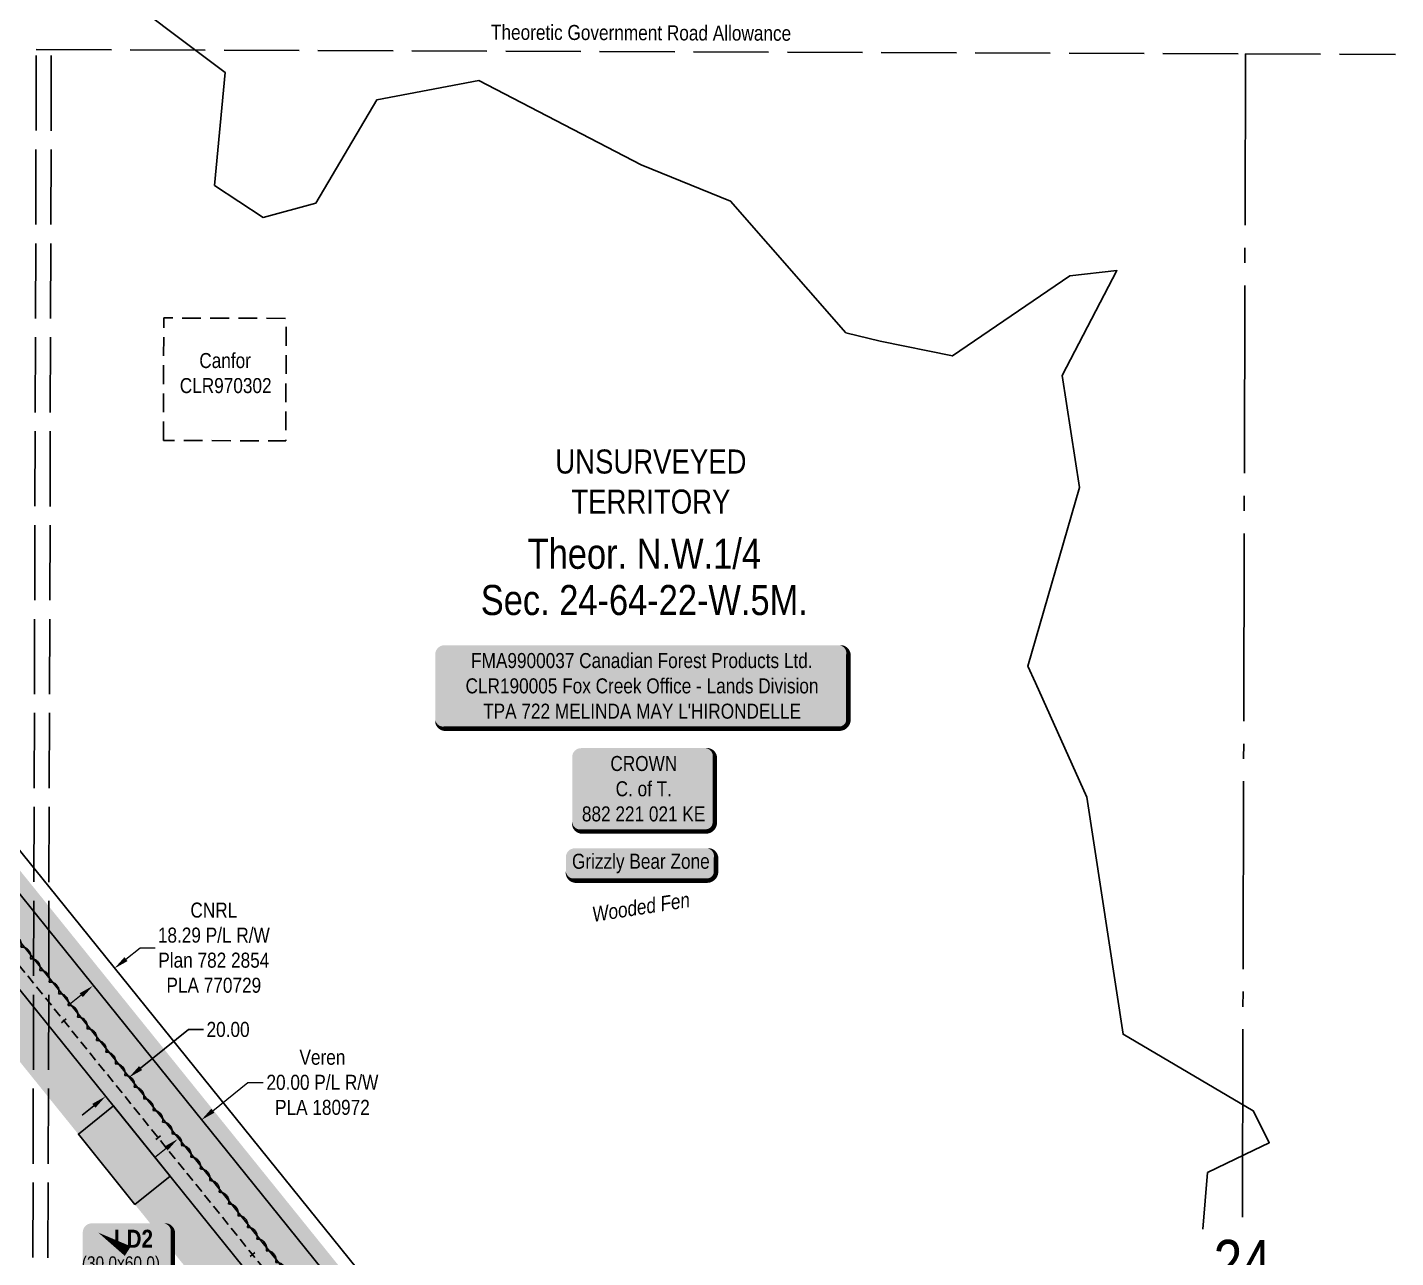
# Model space of a CAD drawing. Extents: x 481557 to 490744, y 6043801 to 6052728.
# Drawn here: x 486929 to 487840, y 6045013 to 6045832 of the extents above; entities that cross this region are included whole.
import ezdxf
from ezdxf.enums import TextEntityAlignment as Align

# ---------------------------------------------------------------- set-up
doc = ezdxf.new("R2010")
doc.units = 0
doc.header["$LTSCALE"] = 5
doc.header["$PDSIZE"] = 5
for name, pattern in [('0', [1, 1, 0]), ('foc-ACCESSROAD', [3.75, 2.5, -1.25]), ('foc-QUARTERLINE', [33, 25, -3, 2, -3]), ('foc-TIELINE', [1.875, 1.25, -0.625]), ('foc-UNSURVEYED', [12.5, 10, -2.5])]:
    doc.linetypes.add(name, pattern=pattern)
doc.layers.get('Defpoints').update_dxf_attribs({"color": 9})
for name, color, linetype in [('10', 1, 'Continuous'), ('9', 3, 'Continuous'), ('AS-OWNER', 7, 'Continuous'), ('AS-SURFACE IMPACT', 7, 'Continuous'), ('C-RW', 13, 'Continuous'), ('C-SYMBOL', 7, 'Continuous'), ('F-RW', 190, 'Continuous'), ('F-WS', 190, 'foc-ACCESSROAD'), ('L-QSEC', 8, 'foc-QUARTERLINE'), ('L-ROAD-T', 7, 'Continuous'), ('L-SECLBL', 7, 'Continuous'), ('L-UNS-T', 3, 'Continuous'), ('L-USEC', 7, 'foc-UNSURVEYED'), ('P-BUFFER-H 30m', 51, 'Continuous'), ('P-PROPOSED', 10, 'Continuous'), ('P-PROPOSED-H', 21, 'Continuous'), ('P-TEMP-BLOCKS', 250, 'Continuous'), ('P-TEMP-H', 41, 'Continuous'), ('P-TEMP_LOG DECK', 46, 'Continuous'), ('P-TXT', 4, 'Continuous'), ('T-BUSH', 110, '0'), ('T-TIE', 201, 'foc-TIELINE'), ('WETLAND', 143, 'Continuous'), ('WETLAND-T', 146, 'Continuous')]:
    doc.layers.add(name, color=color, linetype=linetype)
for name, color, linetype, lineweight in [('C-AR-T', 13, 'Continuous', 9), ('F-RW-T', 190, 'Continuous', 9), ('F-WS-T', 190, 'Continuous', 9)]:
    doc.layers.add(name, color=color, linetype=linetype, lineweight=lineweight)
doc.styles.add('175L', font='ARIALN.TTF', dxfattribs={"height": 20})
doc.styles.add('80', font='ARIALN.TTF', dxfattribs={"height": 10})
doc.styles.add('80CG', font='ARIALN.TTF', dxfattribs={"height": 10})
doc.styles.add('80L', font='ARIALN.TTF', dxfattribs={"height": 10})
doc.styles.add('BOLD', font='ARIALNB.TTF')
doc.styles.add('SIMPLEX', font='ARIALN.TTF')
doc.dimstyles.new('Compass 5 000', dxfattribs={"dimscale": 5, "dimtxt": 9, "dimasz": 2, "dimexe": 0.2, "dimexo": 0.0625, "dimgap": 0.5, "dimtad": 0, "dimtih": 1, "dimtoh": 1, "dimzin": 0, "dimdsep": 46, "dimtxsty": '80CG', "dimcen": 0.1, "dimse1": 1, "dimse2": 1, "dimclrd": 256, "dimclrt": 256, "dimaunit": 1, "dimadec": 4, "dimazin": 0, "dimtfac": 0.06, "dimtofl": 0, "dimtmove": 0, "dimatfit": 1, "dimfxl": 0.2, "dimtolj": 1, "dimtzin": 0, "dimlwd": -1, "dimarcsym": 0})

# ---------------------------------------------------------------- blocks, each defined once
blk = doc.blocks.new('L-SECLBL')
at = {"layer": '9', "color": 7}
for p, q in [((-5.08, -27.83), (-12.29, -27.83)), ((20.7, -27.83), (13.5, -27.83))]:
    blk.add_line(p, q, dxfattribs=at)
at = {"layer": '10', "color": 2, "style": 'SIMPLEX'}
blk.add_attdef('SEC', text='', height=30, dxfattribs=at).set_placement((0, 0), align=Align.MIDDLE)
at = {"layer": '10', "color": 5, "style": '80L'}
blk.add_attdef('TWP', text='', height=9.5, dxfattribs=at).set_placement((-14.43, -27.37), align=Align.MIDDLE_RIGHT)
blk.add_attdef('RGE', text='', height=9.5, dxfattribs=at).set_placement((3.62, -27.37), align=Align.MIDDLE_CENTER)
blk.add_attdef('MER', text='', height=9.5, dxfattribs=at).set_placement((23.17, -27.37), align=Align.MIDDLE_LEFT)
blk = doc.blocks.new('*D72')
at = {"layer": 'Defpoints', "color": 0, "transparency": 16777216}
for p in [(486973.03, 6045193.76), (487073.38, 6045098.44), (487059.15, 6045086.96)]:
    blk.add_point(p, dxfattribs=at)
at = {"layer": 'F-RW-T', "transparency": 16777216}
for p, q in [((486995.04, 6045211.52), (487004.43, 6045219.08)), ((487004.43, 6045219.08), (487014.43, 6045219.08)), ((486965.24, 6045187.49), (486957.46, 6045181.21))]:
    blk.add_line(p, q, dxfattribs=at)
for points in [[(486994, 6045212.82), (486996.09, 6045210.22), (486987.26, 6045205.24)], [(486964.2, 6045188.78), (486966.29, 6045186.19), (486973.03, 6045193.76)]]:
    blk.add_solid(points, dxfattribs=at)
at = {"layer": 'F-RW-T', "transparency": 16777216, "insert": (487053.51, 6045219.08), "char_height": 10, "attachment_point": 5, "style": '80CG'}
blk.add_mtext('\\A1;CNRL\\P18.29 P/L R/W\\PPlan 782 2854\\PPLA 770729', dxfattribs=at)
blk = doc.blocks.new('*D73')
at = {"layer": 'C-AR-T', "transparency": 16777216}
for p, q in [((487052.91, 6045110.65), (487076.26, 6045129.47)), ((487076.26, 6045129.47), (487086.26, 6045129.47)), ((487021.75, 6045085.53), (487013.96, 6045079.25))]:
    blk.add_line(p, q, dxfattribs=at)
for points in [[(487051.86, 6045111.94), (487053.95, 6045109.35), (487045.12, 6045104.37)], [(487020.7, 6045086.82), (487022.79, 6045084.23), (487029.53, 6045091.8)]]:
    blk.add_solid(points, dxfattribs=at)
at = {"layer": 'Defpoints', "color": 0, "transparency": 16777216}
for p in [(487029.53, 6045091.8), (487082.66, 6045057.8), (487067.08, 6045045.24)]:
    blk.add_point(p, dxfattribs=at)
at = {"layer": 'C-AR-T', "transparency": 16777216, "insert": (487125.8, 6045129.47), "char_height": 10, "attachment_point": 5, "style": '80CG'}
blk.add_mtext('\\A1;Veren\\P20.00 P/L R/W\\PPLA 180972', dxfattribs=at)
blk = doc.blocks.new('*U80')
h = blk.add_hatch(color=255)
edge = h.paths.add_edge_path()
edge.add_line((-131.5, -28.5), (131.5, -28.5))
edge.add_arc((131.5, -22.5), 6, 270, 360)
edge.add_line((137.5, -22.5), (137.5, 21))
edge.add_arc((131.5, 21), 6, 0, 90)
edge.add_line((131.5, 27), (-131.5, 27))
edge.add_arc((-131.5, 21), 6, 90, 180)
edge.add_line((-137.5, 21), (-137.5, -22.5))
edge.add_arc((-131.5, -22.5), 6, 180, 270)
at = {"color": 44, "flags": 128}
blk.add_lwpolyline([(-131.5, -28.5, 3, 3, 0), (131.5, -28.5, 3, 3, 0.414214), (137.5, -22.5, 3, 3, 0), (137.5, 21, 3, 0, 0.414214), (131.5, 27, 0, 0, 0), (-131.5, 27, 0, 0, 0.414214), (-137.5, 21, 0, 0, 0), (-137.5, -22.5, 0, 3, 0.414214)], format="xyseb", close=True, dxfattribs=at)
at = {"color": 44, "style": '80'}
blk.add_attdef('ENTER_TEXT_001', (-35.99, -5), '', height=10, dxfattribs=at)
blk = doc.blocks.new('*U87')
h = blk.add_hatch(color=191)
edge = h.paths.add_edge_path()
edge.add_line((-24, -18.23), (24, -18.23))
edge.add_arc((24, -12.23), 6, 270, 360)
edge.add_line((30, -12.23), (30, 12.5))
edge.add_arc((24, 12.5), 6, 0, 90)
edge.add_line((24, 18.5), (-24, 18.5))
edge.add_arc((-24, 12.5), 6, 90, 180)
edge.add_line((-30, 12.5), (-30, -12.23))
edge.add_arc((-24, -12.23), 6, 180, 270)
at = {"color": 250, "flags": 128}
blk.add_lwpolyline([(-24, -18.23, 3, 3, 0), (24, -18.23, 3, 3, 0.414214), (30, -12.23, 3, 3, 0), (30, 12.5, 3, 0, 0.414214), (24, 18.5, 0, 0, 0), (-24, 18.5, 0, 0, 0.414214), (-30, 12.5, 0, 0, 0), (-30, -12.23, 0, 3, 0.414214)], format="xyseb", close=True, dxfattribs=at)
at = {"flags": 128}
blk.add_lwpolyline([(-19.73, 12.37, 0, 7.5, 0), (0, 0, 0, 0, 0)], format="xyseb", dxfattribs=at)
at = {"color": 250}
for tag, p, height, style in [('TEMP_AREA_W1_001', (-9.21, 2.24), 12, 'BOLD'), ('ENTER_TEXT_001', (-30.66, -12.47), 9, '80')]:
    blk.add_attdef(tag, p, '', height=height, dxfattribs=dict(at, style=style))
blk = doc.blocks.new('*D98')
at = {"layer": 'Defpoints', "color": 0, "transparency": 16777216}
for p in [(487000.16, 6045128.79), (486981.46, 6045120.17), (486984.62, 6045116.26)]:
    blk.add_point(p, dxfattribs=at)
at = {"layer": 'P-TXT', "transparency": 16777216}
for p, q in [((487004.78, 6045138.99), (487036.62, 6045164.67)), ((487036.62, 6045164.67), (487046.62, 6045164.67)), ((486973.68, 6045113.89), (486965.89, 6045107.61))]:
    blk.add_line(p, q, dxfattribs=at)
for points in [[(487003.74, 6045140.28), (487005.83, 6045137.69), (486997, 6045132.71)], [(486972.63, 6045115.19), (486974.72, 6045112.59), (486981.46, 6045120.17)]]:
    blk.add_solid(points, dxfattribs=at)
at = {"layer": 'P-TXT', "transparency": 16777216, "insert": (487063.01, 6045164.67), "char_height": 10, "attachment_point": 5, "style": '80CG'}
blk.add_mtext('\\A1;20.00', dxfattribs=at)
blk = doc.blocks.new('*U32')
h = blk.add_hatch(color=255)
edge = h.paths.add_edge_path()
edge.add_line((-41.5, -28.5), (41.5, -28.5))
edge.add_arc((41.5, -22.5), 6, 270, 360)
edge.add_line((47.5, -22.5), (47.5, 21))
edge.add_arc((41.5, 21), 6, 0, 90)
edge.add_line((41.5, 27), (-41.5, 27))
edge.add_arc((-41.5, 21), 6, 90, 180)
edge.add_line((-47.5, 21), (-47.5, -22.5))
edge.add_arc((-41.5, -22.5), 6, 180, 270)
at = {"color": 14, "flags": 128}
blk.add_lwpolyline([(-41.5, -28.5, 3, 3, 0), (41.5, -28.5, 3, 3, 0.414214), (47.5, -22.5, 3, 3, 0), (47.5, 21, 3, 0, 0.414214), (41.5, 27, 0, 0, 0), (-41.5, 27, 0, 0, 0.414214), (-47.5, 21, 0, 0, 0), (-47.5, -22.5, 0, 3, 0.414214)], format="xyseb", close=True, dxfattribs=at)
at = {"color": 14, "style": '80'}
blk.add_attdef('ENTER_TEXT_001', (-26.85, -4.92), '', height=10, dxfattribs=at)
blk = doc.blocks.new('*U175')
h = blk.add_hatch(color=255)
edge = h.paths.add_edge_path()
edge.add_line((-44, -11.5), (44, -11.5))
edge.add_arc((44, -5.5), 6, 270, 360)
edge.add_line((50, -5.5), (50, 4))
edge.add_arc((44, 4), 6, 0, 90)
edge.add_line((44, 10), (-44, 10))
edge.add_arc((-44, 4), 6, 90, 180)
edge.add_line((-50, 4), (-50, -5.5))
edge.add_arc((-44, -5.5), 6, 180, 270)
at = {"color": 131, "flags": 128}
blk.add_lwpolyline([(-44, -11.5, 3, 3, 0), (44, -11.5, 3, 3, 0.414214), (50, -5.5, 3, 3, 0), (50, 4, 3, 0, 0.414214), (44, 10, 0, 0, 0), (-44, 10, 0, 0, 0.414214), (-50, 4, 0, 0, 0), (-50, -5.5, 0, 3, 0.414214)], format="xyseb", close=True, dxfattribs=at)
at = {"color": 131, "style": '80'}
blk.add_attdef('ENTER_TEXT_001', (-35.99, -5), '', height=10, dxfattribs=at)

msp = doc.modelspace()

# ---------------------------------------------------------------- hatches: boundary and pattern name
at = {"layer": 'P-BUFFER-H 30m'}
h = msp.add_hatch(color=256, dxfattribs=at)
h.dxf.hatch_style = 1
edge = h.paths.add_edge_path()
edge.add_line((484340.381, 6048613.97), (484003.208, 6048912.075))
edge.add_line((484003.208, 6048912.075), (483912.878, 6049036.152))
edge.add_arc((483888.624, 6049018.495), 30, 36.05524, 126.05524)
edge.add_line((483870.967, 6049042.749), (483823.881, 6049008.469))
edge.add_line((483823.881, 6049008.469), (483769.927, 6049082.579))
edge.add_arc((483745.674, 6049064.922), 30, 36.05524, 74.636786)
edge.add_arc((483723.651, 6049095.172), 30, 357.473695, 396.05524)
edge.add_line((483747.905, 6049112.829), (483721.023, 6049149.754))
edge.add_arc((483696.77, 6049132.097), 30, 36.05524, 90.111212)
edge.add_line((483696.711, 6049162.097), (483696.751, 6049173.225))
edge.add_arc((483666.751, 6049173.33), 30, 359.797904, 396.05524)
edge.add_line((483691.004, 6049190.987), (483344.157, 6049667.416))
edge.add_arc((483319.903, 6049649.759), 30, 36.05524, 50.961766)
edge.add_line((483338.798, 6049673.061), (483192.043, 6049792.063))
edge.add_line((483192.043, 6049792.063), (483068.853, 6049891.956))
edge.add_line((483068.853, 6049891.956), (483068.906, 6049973.808))
edge.add_arc((483038.906, 6049973.827), 30, 359.962988, 377.004049)
edge.add_line((483067.595, 6049982.6), (483024.782, 6050122.599))
edge.add_arc((482996.093, 6050113.826), 30, 17.004049, 69.763828)
edge.add_line((483006.47, 6050141.974), (483015.33, 6050158.643))
edge.add_arc((482988.84, 6050172.723), 30, 332.008161, 353.661808)
edge.add_line((483018.656, 6050169.411), (483037.528, 6050339.308))
edge.add_line((483037.528, 6050339.308), (483126.42, 6050329.434))
edge.add_arc((483129.732, 6050359.251), 30, 263.661808, 353.661808)
edge.add_line((483159.548, 6050355.939), (483161.755, 6050375.806))
edge.add_arc((483131.939, 6050379.118), 30, 353.661808, 443.661808)
edge.add_line((483135.25, 6050408.934), (482996.674, 6050424.327))
edge.add_arc((482993.362, 6050394.51), 30, 83.661808, 173.661808)
edge.add_line((482963.546, 6050397.822), (482954.388, 6050315.372))
edge.add_line((482954.388, 6050315.372), (482908.511, 6050113.203))
edge.add_arc((482937.767, 6050106.564), 30, 167.214757, 257.214757)
edge.add_line((482931.128, 6050077.308), (482956.766, 6050071.49))
edge.add_line((482956.766, 6050071.49), (482988.912, 6049966.37))
edge.add_line((482988.912, 6049966.37), (482988.848, 6049868.165))
edge.add_arc((483018.848, 6049868.146), 30, 179.962988, 230.961766)
edge.add_line((482999.953, 6049844.844), (483141.663, 6049729.933))
edge.add_line((483141.663, 6049729.933), (483283.338, 6049615.05))
edge.add_line((483283.338, 6049615.05), (483642.378, 6049121.874))
edge.add_arc((483666.632, 6049139.531), 30, 216.05524, 270.111212)
edge.add_line((483666.69, 6049109.531), (483666.651, 6049098.403))
edge.add_arc((483696.65, 6049098.298), 30, 179.797904, 217.303869)
edge.add_line((483672.787, 6049080.116), (483675.185, 6049076.97))
edge.add_arc((483699.048, 6049095.151), 30, 217.303869, 254.249544)
edge.add_arc((483720.878, 6049065.019), 30, 177.595482, 216.05524)
edge.add_line((483696.624, 6049047.362), (483762.131, 6048957.382))
edge.add_line((483762.131, 6048957.382), (483689.322, 6048904.388))
edge.add_arc((483706.976, 6048880.133), 30, 126.048728, 216.048728)
edge.add_line((483682.721, 6048862.478), (483688.606, 6048854.393))
edge.add_arc((483712.861, 6048872.048), 30, 216.048728, 306.048728)
edge.add_line((483730.515, 6048847.792), (483811.244, 6048906.55))
edge.add_arc((483793.59, 6048930.806), 30, 306.048728, 312.387022)
edge.add_arc((483812.889, 6048938.633), 30, 271.76727, 306.05524)
edge.add_line((483830.546, 6048914.379), (483877.632, 6048948.659))
edge.add_line((483877.632, 6048948.659), (483941.753, 6048860.583))
edge.add_arc((483966.007, 6048878.24), 30, 216.05524, 228.519101)
edge.add_line((483946.136, 6048855.765), (484284.245, 6048556.832))
edge.add_line((484284.245, 6048556.832), (485176.199, 6047451.079))
edge.add_line((485176.199, 6047451.079), (485115.331, 6047401.981))
edge.add_arc((485134.167, 6047378.631), 30, 128.89134, 162.898988)
edge.add_arc((485121.912, 6047362.344), 30, 123.182874, 128.14601)
edge.add_line((485103.382, 6047385.938), (485024.739, 6047324.171))
edge.add_arc((485043.269, 6047300.578), 30, 128.14601, 218.14601)
edge.add_line((485019.675, 6047282.048), (485025.852, 6047274.183))
edge.add_arc((485049.445, 6047292.713), 30, 218.14601, 308.14601)
edge.add_line((485067.975, 6047269.12), (485138.977, 6047324.885))
edge.add_line((485138.977, 6047324.885), (485407.647, 6046991.815))
edge.add_arc((485430.997, 6047010.651), 30, 218.89134, 247.615614)
edge.add_line((485419.573, 6046982.911), (485422.084, 6046981.877))
edge.add_line((485422.084, 6046981.877), (485493.919, 6046892.816))
edge.add_arc((485517.27, 6046911.651), 30, 218.889225, 255.640835)
edge.add_line((485509.83, 6046882.588), (485524.425, 6046878.852))
edge.add_line((485524.425, 6046878.852), (486832.586, 6045257.03))
edge.add_line((486832.586, 6045257.03), (487266.202, 6044719.512))
edge.add_line((487266.202, 6044719.512), (487219.98, 6044719.388))
edge.add_arc((487220.061, 6044689.388), 30, 90.15427, 180.15427)
edge.add_line((487190.061, 6044689.307), (487190.088, 6044679.312))
edge.add_arc((487220.088, 6044679.393), 30, 180.15427, 270.15427)
edge.add_line((487220.168, 6044649.393), (487324.124, 6044649.673))
edge.add_arc((487324.044, 6044679.673), 30, 270.15427, 270.616912)
edge.add_arc((487340.88, 6044674.721), 30, 236.602714, 270.15427)
edge.add_line((487340.961, 6044644.721), (487521.159, 6044645.206))
edge.add_arc((487521.079, 6044675.206), 30, 270.15427, 360.15427)
edge.add_line((487551.078, 6044675.287), (487551.025, 6044695.276))
edge.add_arc((487521.025, 6044695.196), 30, 0.15427, 90.15427)
edge.add_line((487520.944, 6044725.195), (487364.729, 6044724.775))
edge.add_line((487364.729, 6044724.775), (486894.845, 6045307.251))
edge.add_line((486894.845, 6045307.251), (485576.26, 6046941.996))
edge.add_arc((485552.909, 6046923.162), 30, 38.889638, 75.640835)
edge.add_line((485560.349, 6046952.224), (485545.755, 6046955.96))
edge.add_line((485545.755, 6046955.96), (485476.308, 6047042.059))
edge.add_arc((485452.958, 6047023.225), 30, 38.889225, 67.615614)
edge.add_line((485464.382, 6047050.964), (485461.869, 6047051.999))
edge.add_line((485461.869, 6047051.999), (485204.461, 6047371.107))
edge.add_line((485204.461, 6047371.107), (485265.329, 6047420.206))
edge.add_arc((485246.493, 6047443.556), 30, 308.89134, 398.89134)
edge.add_line((485269.843, 6047462.392), (484486.955, 6048432.936))
edge.add_line((484486.955, 6048432.936), (484492.388, 6048439.076))
edge.add_arc((484469.921, 6048458.956), 30, 318.496338, 408.424467)
edge.add_line((484489.829, 6048481.398), (484342.29, 6048612.277))
edge.add_line((484342.29, 6048612.277), (484340.381, 6048613.97))
at = {"layer": 'P-PROPOSED-H'}
h = msp.add_hatch(color=256, dxfattribs=at)
h.dxf.hatch_style = 1
h.paths.add_polyline_path([(483720.878, 6049065.019), (483812.889, 6048938.633), (483884.229, 6048990.57), (483966.007, 6048878.24), (484306.009, 6048577.634), (485218.384, 6047446.565), (485134.167, 6047378.631), (485430.997, 6047010.651), (485440.612, 6047006.691), (485517.27, 6046911.651), (485541.519, 6046905.443), (486855.937, 6045275.864), (487340.88, 6044674.721), (487521.079, 6044675.206), (487521.025, 6044695.196), (487350.416, 6044694.736), (486871.495, 6045288.415), (485552.909, 6046923.162), (485528.66, 6046929.369), (485452.958, 6047023.225), (485443.342, 6047027.185), (485162.276, 6047375.622), (485246.493, 6047443.556), (484320.51, 6048591.495), (483980.883, 6048891.77), (483888.624, 6049018.495), (483817.284, 6048966.559), (483745.674, 6049064.922)])
at = {"layer": 'P-TEMP-H'}
h = msp.add_hatch(color=256, dxfattribs=at)
h.dxf.hatch_style = 1
h.paths.add_polyline_path([(486986.814, 6045113.81), (486963.439, 6045095.031), (487000.998, 6045048.281), (487024.373, 6045067.061)])

# ---------------------------------------------------------------- linework, layer by layer
at = {"layer": 'C-RW', "flags": 128}
msp.add_lwpolyline([(486111.665, 6046262.286), (486445.186, 6045848.788), (486469.502, 6045818.542), (486913.656, 6045267.988), (486943.711, 6045230.732), (487120.033, 6045012.16), (487392.134, 6044674.859), (487415.686, 6044674.888), (487417.306, 6044674.892), (487521.028, 6044675.143), (487521.082, 6044655.154), (487431.779, 6044654.937), (487408.339, 6044654.881), (487382.707, 6044654.818), (487366.507, 6044674.79), (486871.495, 6045288.415), (486395.099, 6045879.024), (486111.423, 6046230.794)], dxfattribs=at)
at = {"layer": 'F-RW', "flags": 128}
for points in [[(486111.604, 6046291.291), (486468.672, 6045848.704), (486493.068, 6045818.441), (486913.738, 6045296.932), (486943.644, 6045259.822), (487143.503, 6045012.074), (487415.689, 6044674.926), (487431.819, 6044654.937), (487434.952, 6044651.055), (487449.185, 6044633.147), (487450.839, 6044631.095), (487474.982, 6044601.167), (487736.188, 6044276.391), (487793.272, 6044205.593), (487835.81, 6044152.835)], [(487835.733, 6044123.811), (487769.722, 6044205.682), (487736.113, 6044248.349), (487451.545, 6044601.105), (487427.401, 6044631.034), (487411.283, 6044651.014), (487408.191, 6044654.848), (487392.134, 6044674.859), (487120.033, 6045012.16), (486943.711, 6045230.732), (486913.656, 6045267.988), (486469.502, 6045818.542), (486445.186, 6045848.788), (486111.665, 6046262.286)]]:
    msp.add_lwpolyline(points, dxfattribs=at)
at = {"layer": 'F-WS', "flags": 128}
msp.add_lwpolyline([(487019.936, 6045556.701), (487020.166, 6045638.213), (487101.677, 6045637.923), (487101.448, 6045556.411), (487019.936, 6045556.701)], close=True, dxfattribs=at)
at = {"layer": 'L-QSEC'}
msp.add_line((487738.193, 6045039.87), (487740.227, 6045813.962), dxfattribs=at)
at = {"layer": 'L-USEC'}
for p, q in [((486933.044, 6045012.86), (486935.308, 6045816.899)), ((486935.308, 6045816.882), (487740.227, 6045813.962)), ((486943.097, 6045012.831), (486945.361, 6045816.87)), ((487740.227, 6045813.962), (487840.173, 6045813.599))]:
    msp.add_line(p, q, dxfattribs=at)
at = {"layer": 'P-PROPOSED', "flags": 128}
msp.add_lwpolyline([(485541.519, 6046905.443), (486855.937, 6045275.864), (487340.88, 6044674.721), (487521.079, 6044675.206), (487521.025, 6044695.196), (487350.416, 6044694.736), (486871.495, 6045288.415), (485552.909, 6046923.162)], dxfattribs=at)
at = {"layer": 'P-TEMP_LOG DECK', "flags": 128}
msp.add_lwpolyline([(486986.814, 6045113.81), (486963.439, 6045095.031), (487000.998, 6045048.281), (487024.373, 6045067.061)], close=True, dxfattribs=at)
at = {"layer": 'T-BUSH', "flags": 128}
msp.add_lwpolyline([(487324.614, 6044653.192, 0.5205671), (487334.609, 6044653.127, 0.5205671), (487344.603, 6044653.063, 0.5205671), (487354.598, 6044652.999, 0.5205671), (487364.592, 6044652.934, 0.5205671), (487374.587, 6044652.87, 0.5205671), (487384.581, 6044652.805, 0.5205671), (487390.702, 6044653.669, 0.5205671), (487380.712, 6044653.361, 0.5205671), (487370.722, 6044653.054, 0.5205671), (487363.837, 6044659.472, 0.5205671), (487357.591, 6044667.274, 0.5205671), (487351.345, 6044675.077, 0.5205671), (487345.099, 6044682.879, 0.5205671), (487347.072, 6044689.82, 0.5205671), (487344.953, 6044697.939, 0.5205671), (487338.979, 6044705.928, 0.5205671), (487332.738, 6044713.735, 0.5205671), (487326.498, 6044721.543, 0.5205671), (487320.258, 6044729.35, 0.5205671), (487314.018, 6044737.157, 0.5205671), (487307.777, 6044744.964, 0.5205671), (487301.537, 6044752.772, 0.5205671), (487295.297, 6044760.579, 0.5205671), (487289.057, 6044768.386, 0.5205671), (487282.816, 6044776.193, 0.5205671), (487276.576, 6044784.001, 0.5205671), (487270.336, 6044791.808, 0.5205671), (487264.096, 6044799.615, 0.5205671), (487257.855, 6044807.422, 0.5205671), (487251.615, 6044815.229, 0.5205671), (487245.375, 6044823.037, 0.5205671), (487239.135, 6044830.844, 0.5205671), (487232.881, 6044838.641, 0.5205671), (487226.6, 6044846.415, 0.5205671), (487220.318, 6044854.189, 0.5205671), (487214.037, 6044861.963, 0.5205671), (487207.755, 6044869.737, 0.5205671), (487201.474, 6044877.511, 0.5205671), (487195.192, 6044885.285, 0.5205671), (487188.911, 6044893.059, 0.5205671), (487182.629, 6044900.833, 0.5205671), (487176.348, 6044908.607, 0.5205671), (487170.066, 6044916.381, 0.5205671), (487163.785, 6044924.155, 0.5205671), (487157.503, 6044931.93, 0.5205671), (487151.222, 6044939.704, 0.5205671), (487144.94, 6044947.478, 0.5205671), (487138.659, 6044955.252, 0.5205671), (487132.377, 6044963.026, 0.5205671), (487126.096, 6044970.8, 0.5205671), (487119.814, 6044978.574, 0.5205671), (487113.533, 6044986.348, 0.5205671), (487107.251, 6044994.122, 0.5205671), (487100.97, 6045001.896, 0.5205671), (487094.688, 6045009.67, 0.5205671), (487088.407, 6045017.444, 0.5205671), (487082.125, 6045025.218, 0.5205671), (487075.844, 6045032.993, 0.5205671), (487069.562, 6045040.767, 0.5205671), (487063.281, 6045048.541, 0.5205671), (487056.999, 6045056.315, 0.5205671), (487050.718, 6045064.089, 0.5205671), (487044.436, 6045071.863, 0.5205671), (487038.155, 6045079.637, 0.5205671), (487031.873, 6045087.411, 0.5205671), (487025.592, 6045095.185, 0.5205671), (487019.31, 6045102.959, 0.5205671), (487013.029, 6045110.733, 0.5205671), (487006.747, 6045118.507, 0.5205671), (487000.466, 6045126.281, 0.5205671), (486994.184, 6045134.056, 0.5205671), (486987.903, 6045141.83, 0.5205671), (486981.621, 6045149.604, 0.5205671), (486975.339, 6045157.378, 0.5205671), (486969.058, 6045165.152, 0.5205671), (486962.776, 6045172.926, 0.5205671), (486956.495, 6045180.7, 0.5205671), (486950.213, 6045188.474, 0.5205671), (486943.932, 6045196.248, 0.5205671), (486937.65, 6045204.022, 0.5205671), (486931.369, 6045211.796, 0.5205671), (486925.087, 6045219.57, 0.5205671), (486918.806, 6045227.344, 0.5205671), (486912.524, 6045235.119, 0.5205671), (486906.243, 6045242.893, 0.5205671), (486899.961, 6045250.667, 0.5205671), (486893.68, 6045258.441, 0.5205671), (486887.398, 6045266.215, 0.5205671), (486881.117, 6045273.989, 0.5205671), (486874.835, 6045281.763, 0.5205671), (486868.55, 6045289.534, 0.5205671), (486862.255, 6045297.297, 0.5205671), (486855.959, 6045305.06, 0.5205671), (486849.664, 6045312.823, 0.5205671), (486843.369, 6045320.586, 0.5205671), (486837.073, 6045328.349, 0.5205671), (486830.778, 6045336.111, 0.5205671), (486829.382, 6045329.254, 0.5205671), (486829.035, 6045319.265, 0.5205671), (486828.688, 6045309.276, 0.5205671), (486828.341, 6045299.288, 0.5205671), (486827.862, 6045285.518, 0.5205671)], format="xyb", dxfattribs=at)
at = {"layer": 'T-TIE'}
for p, q in [((486955.272, 6045171.731), (486952.161, 6045169.221)), ((487018.041, 6045093.953), (487014.93, 6045091.442)), ((487080.81, 6045016.174), (487077.699, 6045013.664))]:
    msp.add_line(p, q, dxfattribs=at)
msp.add_lwpolyline([(487521.052, 6044685.201), (487345.724, 6044684.73), (486863.613, 6045282.126), (486387.238, 6045872.747), (485857.523, 6046529.453)], dxfattribs=at)
at = {"layer": 'WETLAND'}
msp.add_lwpolyline([(486977.317, 6045864.49), (487061.066, 6045801.59), (487054.012, 6045726.439), (487086.443, 6045705.094), (487121.407, 6045714.533), (487162.062, 6045783.461), (487229.923, 6045796.159), (487337.895, 6045740.217), (487397.457, 6045716.015), (487474.223, 6045628.247), (487496.978, 6045622.843), (487545.187, 6045612.961), (487623.297, 6045666.257), (487654.68, 6045669.788), (487618.215, 6045599.942), (487629.724, 6045525.452), (487595.437, 6045406.438), (487600.399, 6045395.391), (487634.532, 6045319.401), (487658.783, 6045161.469), (487745.428, 6045110.607), (487745.825, 6045109.813), (487756.047, 6045089.362), (487745.825, 6045084.416), (487714.947, 6045069.478), (487711.947, 6045031.845)], dxfattribs=at)

# ---------------------------------------------------------------- block references
at = {"layer": 'AS-OWNER', "color": 4}
ref = msp.add_blockref('*U32', (487339.519, 6045324.944), dxfattribs=dict(at, xscale=0.99947139, yscale=0.99947139, zscale=0.99947139))
ref.add_attrib('ENTER_TEXT_001', 'CROWN', (487317.471, 6045336.71), dxfattribs={"layer": '0', "color": 14, "height": 9.9947, "style": '80'})
ref.add_attrib('ENTER_TEXT_002', 'C. of T.', (487320.965, 6045319.875), dxfattribs={"layer": '0', "color": 14, "height": 9.9947, "style": '80'})
ref.add_attrib('ENTER_TEXT_003', '882 221 021 KE', (487298.531, 6045303.176), dxfattribs={"layer": '0', "color": 14, "height": 9.99471, "style": '80'})
at = {"layer": 'AS-SURFACE IMPACT'}
ref = msp.add_blockref('*U80', (487338.424, 6045393.378), dxfattribs=at)
ref.add_attrib('ENTER_TEXT_001', 'FMA9900037 Canadian Forest Products Ltd.', (487224.757, 6045405.219), dxfattribs={"layer": '0', "color": 44, "height": 10, "style": '80'})
ref.add_attrib('ENTER_TEXT_002', 'CLR190005 Fox Creek Office - Lands Division', (487221.074, 6045388.375), dxfattribs={"layer": '0', "color": 44, "height": 10, "style": '80'})
ref.add_attrib('ENTER_TEXT_003', "TPA 722 MELINDA MAY L'HIRONDELLE", (487232.772, 6045371.531), dxfattribs={"layer": '0', "color": 44, "height": 10, "style": '80'})
at = {"layer": 'L-SECLBL', "xscale": 0.9994680000000036, "yscale": 0.9994680000000036, "zscale": 0.9994680000000036}
msp.add_blockref('L-SECLBL', (487738.114, 6045009.886), dxfattribs=at).add_auto_attribs({'SEC': '24', 'TWP': '64', 'RGE': '22', 'MER': '5'})
at = {"layer": 'P-TEMP-BLOCKS', "xscale": 0.9994680000000036, "yscale": 0.9994680000000036, "zscale": 0.9994680000000036}
msp.add_blockref('*U87', (486996.266, 6045017.186), dxfattribs=at).add_auto_attribs({'TEMP_AREA_W1_001': 'LD2', 'ENTER_TEXT_001': '(30.0x60.0)'})
at = {"layer": 'P-TEMP-H'}
ref = msp.add_blockref('*U175', (487337.834, 6045275.269), dxfattribs=at)
ref.add_attrib('ENTER_TEXT_001', 'Grizzly Bear Zone', (487291.924, 6045271.65), dxfattribs={"layer": '0', "color": 131, "height": 10, "style": '80'})

# ---------------------------------------------------------------- texts
at = {"layer": 'C-SYMBOL', "color": 3, "insert": (487340.072, 6045491.282), "char_height": 20, "width": 218.83772, "attachment_point": 2, "line_spacing_factor": 0.922857, "style": '175L'}
msp.add_mtext('Theor. N.W.1/4 \\PSec. 24-64-22-W.5M.', dxfattribs=at)
at = {"layer": 'F-WS-T', "insert": (487024.467, 6045614.872), "char_height": 9.99471, "width": 72.75029, "attachment_point": 1, "style": '80L'}
msp.add_mtext('\\pi19.389;Canfor\\P\\pi6.4012;CLR970302', dxfattribs=at)
at = {"layer": 'L-ROAD-T', "style": '80L'}
msp.add_text('Theoretic Government Road Allowance', height=9.99468, rotation=359.789714, dxfattribs=at).set_placement((487337.909, 6045828.032), align=Align.MIDDLE_CENTER)
at = {"layer": 'L-UNS-T', "color": 3, "insert": (487344.446, 6045529.224), "char_height": 16, "attachment_point": 5, "style": '80L'}
msp.add_mtext_dynamic_manual_height_columns('UNSURVEYED TERRITORY', width=126.5475, gutter_width=47.55, heights=[0], dxfattribs=at)
at = {"layer": 'WETLAND-T', "insert": (487299.062, 6045245.265), "char_height": 9.99468, "attachment_point": 1, "rotation": 8.816424, "style": '80L'}
msp.add_mtext_dynamic_manual_height_columns('\\pi5.7002;{\\fArial Narrow|b0|i1|c0|p34;Wooded Fen}', width=75.24775, gutter_width=50.053, heights=[0], dxfattribs=at)

# ---------------------------------------------------------------- dimensions: what is measured, and where the dimension line sits
at = {"layer": 'C-AR-T', "color": 6}
dim = msp.add_linear_dim(base=(487029.532, 6045091.803), p1=(487082.664, 6045057.804), p2=(487067.075, 6045045.236), angle=218.876465, text='Veren\\P20.00 P/L R/W\\PPLA 180972', dimstyle='Compass 5 000', dxfattribs=at)
dim.commit()
dim.dimension.update_dxf_attribs({"geometry": '*D73', "text_midpoint": (487125.798, 6045129.475), "dimtype": 161})
at = {"layer": 'F-RW-T', "color": 6}
dim = msp.add_linear_dim(base=(486973.026, 6045193.764), p1=(487073.38, 6045098.441), p2=(487059.148, 6045086.965), angle=218.882317, text='CNRL\\P18.29 P/L R/W\\PPlan 782 2854\\PPLA 770729', dimstyle='Compass 5 000', dxfattribs=at)
dim.commit()
dim.dimension.update_dxf_attribs({"geometry": '*D72', "text_midpoint": (487053.511, 6045219.084), "dimtype": 161})
at = {"layer": 'P-TXT'}
dim = msp.add_linear_dim(base=(486981.46, 6045120.169), p1=(487000.159, 6045128.794), p2=(486984.617, 6045116.255), angle=218.895428, text='20.00', dimstyle='Compass 5 000', dxfattribs=at)
dim.commit()
dim.dimension.update_dxf_attribs({"geometry": '*D98', "text_midpoint": (487063.012, 6045164.671), "dimtype": 161})

doc.saveas('drawing.dxf')
